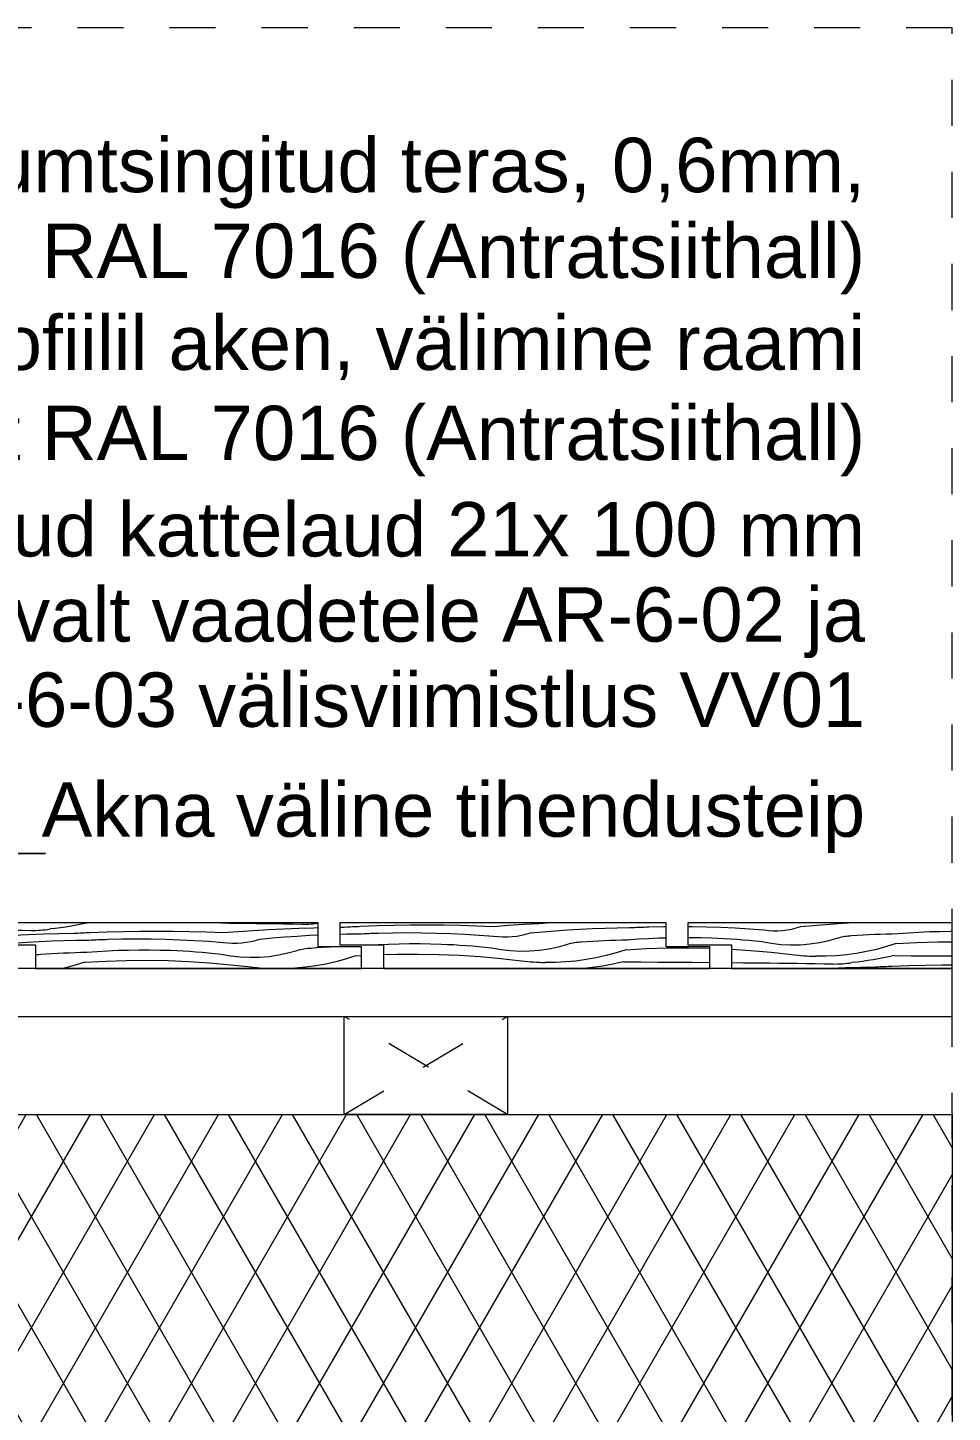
# Model space of a CAD drawing. Header units: millimetres. Extents: x 1959 to 4564, y -1095 to 178.
# Drawn here: x 4139 to 4564, y -458 to 178 of the extents above; entities that cross this region are included whole.
import ezdxf

# ---------------------------------------------------------------- set-up
doc = ezdxf.new("R2010")
doc.units = ezdxf.units.MM
doc.header["$MEASUREMENT"] = 0
doc.linetypes.add('Dashed', pattern=[42.333333333324, 21.166666666662, -21.166666666662])
for name, color, linetype, lineweight in [('0_Pen_No__1', 7, 'Continuous', 13), ('2D Drafting - General_Pen_No__1', 7, 'Continuous', 13), ('2D Drafting - General_Pen_No__141', 7, 'Continuous', 20), ('Annotation - Label_Pen_No__2', 8, 'Continuous', 15), ('Structural - Bearing_Pen_No__1', 7, 'Continuous', 13)]:
    doc.layers.add(name, color=color, linetype=linetype, lineweight=lineweight)
doc.layers.add('2D Drafting - General_Pen_No__161', color=7, linetype='Continuous', lineweight=13, true_color=0x6a6a6a)
doc.styles.add('GENERATED_STYLE_1', font='')
doc.styles.get('GENERATED_STYLE_1').set_extended_font_data('Arial')
doc.dimstyles.new('GENERATED_STYLE__4', dxfattribs={"dimtxt": 0.18, "dimasz": 7.6, "dimexe": 0.18, "dimexo": 0.0625, "dimgap": 0, "dimtad": 0, "dimtih": 1, "dimtoh": 1, "dimdec": 4, "dimzin": 0, "dimdsep": 46, "dimcen": 0.09, "dimadec": 0, "dimazin": 0, "dimtfac": 1, "dimtdec": 4, "dimtmove": 0, "dimatfit": 3, "dimldrblk": 'ARROWHEAD_14', "dimfxl": 0, "dimtolj": 1, "dimtzin": 0, "dimarcsym": 0})

# ---------------------------------------------------------------- blocks, each defined once
blk = doc.blocks.new('*X12')
at = {"layer": '2D Drafting - General_Pen_No__161', "color": 251, "linetype": 'Continuous', "lineweight": 13, "true_color": 0x6a6a6a}
for p, q in [((4153.705336328786, -235.4513942467256), (4151.270400094615, -235.7569026051909)), ((4156.134960955265, -235.1061783780725), (4153.705336328786, -235.4513942467256)), ((4158.558626491208, -234.7213469975385), (4156.134960955265, -235.1061783780725)), ((4160.97568704184, -234.2970026607674), (4158.558626491208, -234.7213469975385)), ((4163.385498472576, -233.8332584534085), (4160.97568704184, -234.2970026607674)), ((4165.78741858069, -233.3302379609801), (4163.385498472576, -233.8332584534085)), ((4166.173241050914, -233.2428394690074), (4165.78741858069, -233.3302379609801)), ((4227.524086354522, -233.2428394690074), (4231.131395279785, -233.2752311748847)), ((4231.131395279785, -233.2752311748847), (4235.310141295992, -233.3168549080142)), ((4235.310141295992, -233.3168549080142), (4239.488814976309, -233.3651982275826)), ((4239.488814976309, -233.3651982275826), (4243.667405515387, -233.4202610085824)), ((4243.667405515387, -233.4202610085824), (4247.845902108092, -233.4820431086303)), ((4247.845902108092, -233.4820431086303), (4252.024293949529, -233.5505443679682)), ((4252.024293949529, -233.5505443679682), (4256.202570235079, -233.6257646094634)), ((4256.202570235079, -233.6257646094634), (4260.38072016042, -233.7077036386089)), ((4260.38072016042, -233.7077036386089), (4264.558732921558, -233.7963612435246)), ((4263.213574736884, -235.6462701114355), (4270.192088478528, -235.4145539661702)), ((4264.558732921558, -233.7963612435246), (4265.634748696046, -233.8074462935282)), ((4265.634748696046, -233.8074462935282), (4266.710728713801, -233.7933102871174)), ((4266.710728713801, -233.7933102871174), (4267.786081892103, -233.7539609898166)), ((4267.786081892103, -233.7539609898166), (4268.860217492587, -233.6894200179096)), ((4268.860217492587, -233.6894200179096), (4269.932545445756, -233.599722826565)), ((4269.932545445756, -233.599722826565), (4271.002476675132, -233.4849186903593)), ((4270.192088478528, -235.4145539661702), (4272.123579065576, -235.3663369874726)), ((4271.002476675132, -233.4849186903593), (4272.06942342086, -233.3450706762077)), ((4272.06942342086, -233.3450706762077), (4272.123579065576, -233.3366769706425)), ((4122.123579214588, -236.3192070145051), (4123.54112532577, -236.340166460976)), ((4122.123579214588, -239.3044710599875), (4124.958676554259, -239.1401556002654)), ((4123.54112532577, -236.340166460976), (4127.719517167207, -236.4086677203139)), ((4124.958676554259, -239.1401556002654), (4131.932428593575, -238.7935594253966)), ((4127.719517167207, -236.4086677203139), (4131.897793452758, -236.4838879618091)), ((4131.897793452758, -236.4838879618091), (4136.0759433781, -236.5658269909546)), ((4131.932428593575, -238.7935594253966), (4138.908797954563, -238.5043934637812)), ((4136.0759433781, -236.5658269909546), (4140.253956139236, -236.6544845958703)), ((4138.160181022369, -242.1024528876978), (4143.866120892277, -241.7635091085168)), ((4138.908797954563, -238.5043934637812), (4145.887311696206, -238.2726773185159)), ((4140.253956139236, -236.6544845958703), (4141.329971913725, -236.6655696458739)), ((4141.329971913725, -236.6655696458739), (4142.405951931479, -236.6514336394631)), ((4142.405951931479, -236.6514336394631), (4143.481305109782, -236.6120843421623)), ((4143.481305109782, -236.6120843421623), (4144.555440710266, -236.5475433702553)), ((4143.866120892277, -241.7635091085168), (4149.575674515565, -241.4921604264937)), ((4144.555440710266, -236.5475433702553), (4145.627768663435, -236.4578461789107)), ((4145.627768663435, -236.4578461789107), (4146.69769989281, -236.343042042705)), ((4145.887311696206, -238.2726773185159), (4152.867496732118, -238.0984266980681)), ((4146.69769989281, -236.343042042705), (4147.764646638539, -236.2031940285534)), ((4147.764646638539, -236.2031940285534), (4148.828022780273, -236.0383789610632)), ((4151.270400094615, -235.7569026051909), (4148.830801151117, -236.022622037015)), ((4149.575674515565, -241.4921604264937), (4155.288041158857, -241.2884448967833)), ((4152.867496732118, -238.0984266980681), (4159.848879862608, -237.9816534152106)), ((4155.288041158857, -241.2884448967833), (4161.002419694263, -241.1523910893639)), ((4159.851658233451, -237.9658964911624), (4160.786169659388, -237.9180165669912)), ((4160.786169659388, -237.9180165669912), (4161.720742354245, -237.8713478368626)), ((4161.002419694263, -241.1523910893639), (4166.718008711742, -241.0840180850311)), ((4161.720742354245, -237.8713478368626), (4162.655374748228, -237.8258903791657)), ((4162.655374748228, -237.8258903791657), (4163.590065271446, -237.7816442702548)), ((4163.590065271446, -237.7816442702548), (4164.524812353903, -237.7386095844498)), ((4164.524812353903, -237.7386095844498), (4165.459614425515, -237.6967863940358)), ((4165.459614425515, -237.6967863940358), (4166.3944699161, -237.6561747692627)), ((4166.3944699161, -237.6561747692627), (4167.329377255391, -237.6167747783474)), ((4166.718008711743, -241.0840180850311), (4167.827384905589, -241.03441163168)), ((4167.329377255391, -237.6167747783474), (4174.955778245625, -237.3406901676217)), ((4167.827384905589, -241.03441163168), (4168.936871701992, -240.9873437202099)), ((4168.936871701992, -240.9873437202099), (4170.046463292117, -240.9428145970496)), ((4170.046463292117, -240.9428145970496), (4171.156153866576, -240.9008244953364)), ((4171.156153866576, -240.9008244953364), (4172.265937615464, -240.8613736349138)), ((4172.265937615464, -240.8613736349138), (4173.37580872839, -240.8244622223312)), ((4173.37580872839, -240.8244622223312), (4174.485761394502, -240.7900904508423)), ((4174.485761394502, -240.7900904508423), (4175.595789802524, -240.758258500404)), ((4174.955778245625, -237.3406901676217), (4182.584671332095, -237.1452290427436)), ((4175.598568173366, -240.7425015763558), (4182.206387364253, -240.6055972129521)), ((4182.206387364253, -240.6055972129521), (4188.815458178966, -240.5586906006675)), ((4182.584671332095, -237.1452290427436), (4190.215204217006, -237.0304132405754)), ((4188.815458178966, -240.5586906006675), (4195.424554915141, -240.6017904386892)), ((4190.215204217006, -237.0304132405754), (4197.846524419363, -236.9962555883061)), ((4195.424554915141, -240.6017904386892), (4202.03245186561, -240.7348887338252)), ((4197.846524419363, -236.9962555883061), (4205.477779370217, -237.0427599020193)), ((4202.03245186561, -240.7348887338252), (4208.637923545708, -240.9579608019858)), ((4205.477779370217, -237.0427599020193), (4213.108116507904, -237.1699209862658)), ((4208.637923545708, -240.9579608019858), (4215.239744920558, -241.2709652727625)), ((4213.108116507904, -237.1699209862658), (4220.736683373301, -237.3777246346451)), ((4215.239744920558, -241.2709652727625), (4221.836691632263, -241.6738440970994)), ((4220.736683373301, -237.3777246346451), (4228.36262770506, -237.6661476313901)), ((4221.836691632263, -241.6738440970994), (4228.427540226964, -242.1665225580598)), ((4228.36262770506, -237.6661476313901), (4235.325692067821, -237.1474173601202)), ((4235.325692067821, -237.1474173601202), (4242.292791382522, -236.6860351396446)), ((4239.11829691843, -242.1339261883413), (4241.23116391436, -241.7635629678061)), ((4241.23116391436, -241.7635629678061), (4243.319585553234, -241.2737967828751)), ((4242.292791382522, -236.6860351396446), (4249.263453336581, -236.2820322479197)), ((4243.319585553234, -241.2737967828751), (4245.376819773623, -240.6662087480336)), ((4245.376819773623, -240.6662087480336), (4251.067119612259, -240.1248027720388)), ((4249.263453336581, -236.2820322479197), (4256.237205375896, -235.935436073051)), ((4251.067119612259, -240.1248027720388), (4256.763431914735, -239.6508208766968)), ((4256.237205375896, -235.935436073051), (4263.213574736884, -235.6462701114355)), ((4256.763431914735, -239.6508208766968), (4262.464957804691, -239.2443295353521)), ((4262.464957804691, -239.2443295353521), (4268.170897674599, -238.9053857561711)), ((4268.170897674599, -238.9053857561711), (4272.123579065576, -238.7175330873523)), ((4124.034621079323, -243.2424563597872), (4126.762342829938, -242.9829261243845)), ((4126.762342829938, -242.9829261243845), (4132.458655132413, -242.5089442290425)), ((4132.458655132413, -242.5089442290425), (4138.160181022369, -242.1024528876978)), ((4142.1235793636, -247.8292631286367), (4142.865430804079, -247.7435231097216)), ((4142.865430804079, -247.7435231097216), (4143.652686509845, -247.6804402969523)), ((4143.652686509845, -247.6804402969523), (4144.441671277491, -247.6450280963624)), ((4144.441671277491, -247.6450280963624), (4147.099210018111, -247.4599346579724)), ((4147.099210018111, -247.4599346579724), (4149.757991460941, -247.2936428118017)), ((4149.757991460941, -247.2936428118017), (4152.417882589882, -247.1461608772601)), ((4152.417882589882, -247.1461608772601), (4155.078750333321, -247.0174962327168)), ((4155.078750333321, -247.0174962327168), (4157.740461570788, -246.9076553151314)), ((4157.740461570788, -246.9076553151314), (4160.402883139612, -246.8166436197318)), ((4160.402883139612, -246.8166436197318), (4163.065881841582, -246.7444656997394)), ((4163.065881841582, -246.7444656997394), (4165.72932444962, -246.6911251661419)), ((4165.72932444962, -246.6911251661419), (4170.545393321738, -246.3290943607668)), ((4170.545393321738, -246.3290943607668), (4175.366360020333, -246.0394984767332)), ((4175.366360020333, -246.0394984767332), (4180.191135167282, -245.8224029530786)), ((4180.191135167282, -245.8224029530786), (4185.01862852388, -245.6778568461704)), ((4185.01862852388, -245.6778568461704), (4189.847749237193, -245.6058928186212)), ((4189.847749237193, -245.6058928186212), (4194.677406086561, -245.6065271319075)), ((4194.677406086561, -245.6065271319075), (4199.506507730177, -245.6797596426957)), ((4199.506507730177, -245.6797596426957), (4204.33396295169, -245.8255738028735)), ((4204.336741322531, -245.8098168788253), (4207.23599044062, -245.932319568706)), ((4207.23599044062, -245.932319568706), (4210.134014885345, -246.0810027067608)), ((4210.134014885345, -246.0810027067608), (4213.030578250026, -246.2558541641456)), ((4213.030578250026, -246.2558541641456), (4215.925444247173, -246.4568596773325)), ((4215.925444247173, -246.4568596773325), (4218.818376727754, -246.6840028492735)), ((4218.818376727754, -246.6840028492735), (4221.70913970047, -246.9372651507379)), ((4221.70913970047, -246.9372651507379), (4224.597497350995, -247.2166259218244)), ((4224.597497350995, -247.2166259218244), (4227.483214061218, -247.522062373646)), ((4227.483214061218, -247.522062373646), (4231.847707648078, -248.3146145309157)), ((4228.427540226964, -242.1665225580598), (4230.559515051651, -242.4032908087264)), ((4230.559515051651, -242.4032908087264), (4232.701495853647, -242.5185908585905)), ((4232.701495853647, -242.5185908585905), (4234.846567666224, -242.5120504839572)), ((4234.846567666224, -242.5120504839572), (4236.987805543933, -242.3836907991488)), ((4236.987805543933, -242.3836907991488), (4239.11829691843, -242.1339261883413)), ((4249.54174471549, -248.616141515015), (4253.930708309598, -247.9727584554569)), ((4253.930708309598, -247.9727584554569), (4258.268578188135, -247.0454892881625)), ((4258.268578188135, -247.0454892881625), (4262.537012123415, -245.8382548735232)), ((4262.537012123415, -245.8382548735232), (4263.293678500957, -245.6119652789241)), ((4263.293678500957, -245.6119652789241), (4264.05782115297, -245.4123732076825)), ((4264.05782115297, -245.4123732076825), (4264.828498421451, -245.2397246184171)), ((4264.828498421451, -245.2397246184171), (4265.604760595746, -245.094232267117)), ((4265.604760595746, -245.094232267117), (4266.385651082885, -244.9760754449609)), ((4266.385651082885, -244.9760754449609), (4267.1702075864, -244.8853997573759)), ((4267.1702075864, -244.8853997573759), (4267.957463292167, -244.8223169446066)), ((4267.957463292167, -244.8223169446066), (4268.746448059813, -244.7869047440167)), ((4268.746448059813, -244.7869047440167), (4271.403986800433, -244.6018113056267)), ((4271.403986800433, -244.6018113056267), (4274.062768243261, -244.435519459456)), ((4274.062768243261, -244.435519459456), (4276.722659372203, -244.2880375249144)), ((4276.722659372203, -244.2880375249144), (4277.657378124633, -244.2428397670304)), ((4155.91165029172, -253.9466764629376), (4154.609369807002, -254.2428385749367)), ((4160.447764652458, -252.7014856256791), (4155.91165029172, -253.9466764629376)), ((4164.92429615495, -251.2566674979887), (4160.447764652458, -252.7014856256791)), ((4164.92429615495, -251.2566674979888), (4174.47431117942, -250.7469046039529)), ((4174.47431117942, -250.7469046039529), (4184.033689743253, -250.4624285081402)), ((4184.033689743253, -250.4624285081402), (4193.597118024857, -250.4033973437607)), ((4193.597118024857, -250.4033973437607), (4203.159279951504, -250.5698439247756)), ((4203.159279951504, -250.5698439247756), (4212.714860154401, -250.9616757276563)), ((4212.714860154401, -250.9616757276563), (4222.258546923374, -251.578674942816)), ((4222.258546923374, -251.578674942816), (4231.785035159509, -252.4204985956849)), ((4231.785035159509, -252.4204985956849), (4241.289029324134, -253.4866787373626)), ((4231.847707648078, -248.3146145309157), (4236.25448317089, -248.8218350778988)), ((4236.25448317089, -248.8218350778988), (4240.684907041679, -249.0415792857259)), ((4240.684907041679, -249.0415792857259), (4245.120245677913, -248.9729179890682)), ((4241.289029324134, -253.4866787373626), (4242.653881145671, -253.647146826242)), ((4242.653881145671, -253.647146826242), (4244.020694958872, -253.7899421424876)), ((4244.020694958872, -253.7899421424876), (4245.389241937682, -253.9150407799256)), ((4245.120245677913, -248.9729179890682), (4249.54174471549, -248.616141515015)), ((4245.389241937682, -253.9150407799256), (4246.759292965886, -254.0224217950832)), ((4246.759292965886, -254.0224217950832), (4248.130618675468, -254.1120672106955)), ((4248.130618675468, -254.1120672106955), (4249.502989485009, -254.1839620187145)), ((4249.502989485009, -254.1839620187145), (4250.876175638125, -254.2380941828227)), ((4261.655475531512, -254.0301640140162), (4256.9566315472, -254.2485648519056)), ((4266.340040913248, -253.6039235899293), (4261.655475531512, -254.0301640140162)), ((4271.001139047037, -252.9706796384428), (4266.340040913248, -253.6039235899293)), ((4275.629627317859, -252.1316742500457), (4271.001139047037, -252.9706796384428)), ((4280.216427074041, -251.0885531105919), (4275.629627317859, -252.1316742500457)), ((4284.75254143478, -249.8433622733334), (4280.216427074041, -251.0885531105919)), ((4289.229072937271, -248.398544145643), (4284.75254143478, -249.8433622733334)), ((4288.248568513702, -253.9592610570869), (4286.996709631847, -254.2428385749367)), ((4288.248568513703, -253.959261057087), (4292.123579214586, -253.9844407428252)), ((4289.229072937271, -248.3985441456431), (4292.123579214586, -248.2440405251829))]:
    blk.add_line(p, q, dxfattribs=at)
blk = doc.blocks.new('*X13')
at = {"layer": '2D Drafting - General_Pen_No__161', "color": 251, "linetype": 'Continuous', "lineweight": 13, "true_color": 0x6a6a6a}
for p, q in [((4282.1235792137, -235.1574859139719), (4284.153656644929, -235.1235300628649)), ((4284.156435015772, -235.1077731388167), (4285.090946441709, -235.0598932146455)), ((4285.090946441709, -235.0598932146455), (4286.025519136566, -235.0132244845169)), ((4286.025519136566, -235.0132244845169), (4286.96015153055, -234.96776702682)), ((4286.96015153055, -234.96776702682), (4287.894842053768, -234.9235209179091)), ((4287.894842053768, -234.9235209179091), (4288.829589136225, -234.8804862321041)), ((4288.829589136225, -234.8804862321041), (4289.764391207836, -234.8386630416901)), ((4289.764391207836, -234.8386630416901), (4290.699246698422, -234.798051416917)), ((4290.699246698422, -234.798051416917), (4291.634154037713, -234.7586514260017)), ((4291.634154037713, -234.7586514260017), (4299.260555027948, -234.482566815276)), ((4299.260555027948, -234.482566815276), (4306.889448114418, -234.2871056903979)), ((4306.889448114418, -234.2871056903979), (4314.519980999327, -234.1722898882297)), ((4314.519980999327, -234.1722898882297), (4322.151301201686, -234.1381322359604)), ((4322.151301201686, -234.1381322359604), (4329.782556152539, -234.1846365496736)), ((4329.782556152539, -234.1846365496736), (4337.412893290226, -234.3117976339201)), ((4337.412893290226, -234.3117976339201), (4345.041460155624, -234.5196012822994)), ((4345.041460155624, -234.5196012822994), (4352.667404487383, -234.8080242790444)), ((4352.667404487383, -234.8080242790444), (4359.630468850144, -234.2892940077745)), ((4359.630468850144, -234.2892940077745), (4366.597568164844, -233.8279117872989)), ((4366.597568164844, -233.8279117872989), (4373.568230118904, -233.423908895574)), ((4373.568230118904, -233.423908895574), (4377.21147079591, -233.2428394690074)), ((4403.8975947235, -235.572198192092), (4409.611973258907, -235.4361443846725)), ((4409.611973258907, -235.4361443846725), (4415.327562276386, -235.3677713803397)), ((4415.327562276386, -235.3677713803397), (4416.436938470231, -235.3181649269886)), ((4416.436938470231, -235.3181649269886), (4417.546425266635, -235.2710970155184)), ((4417.546425266635, -235.2710970155184), (4418.65601685676, -235.2265678923582)), ((4418.65601685676, -235.2265678923582), (4419.765707431218, -235.184577790645)), ((4419.765707431218, -235.184577790645), (4420.875491180107, -235.1451269302224)), ((4420.875491180107, -235.1451269302224), (4421.985362293032, -235.1082155176398)), ((4421.985362293032, -235.1082155176398), (4423.095314959145, -235.0738437461509)), ((4423.095314959145, -235.0738437461509), (4424.205343367166, -235.0420117957126)), ((4424.208121738009, -235.0262548716645), (4430.815940928896, -234.8893505082609)), ((4430.815940928896, -234.8893505082609), (4432.123579064688, -234.8800697974372)), ((4282.1235792137, -238.3700665745117), (4285.307196476585, -238.2942677370182)), ((4285.307196476585, -238.2942677370182), (4291.022785494063, -238.2258947326854)), ((4291.022785494064, -238.2258947326854), (4292.13216168791, -238.1762882793343)), ((4292.13216168791, -238.1762882793343), (4293.241648484313, -238.1292203678641)), ((4293.241648484313, -238.1292203678641), (4294.351240074438, -238.0846912447039)), ((4294.351240074438, -238.0846912447039), (4295.460930648896, -238.0427011429907)), ((4295.460930648896, -238.0427011429907), (4296.570714397785, -238.0032502825681)), ((4296.570714397785, -238.0032502825681), (4297.68058551071, -237.9663388699855)), ((4297.68058551071, -237.9663388699855), (4298.790538176823, -237.9319670984966)), ((4298.790538176823, -237.9319670984966), (4299.900566584844, -237.9001351480583)), ((4299.903344955688, -237.8843782240101), (4306.511164146575, -237.7474738606065)), ((4306.511164146575, -237.7474738606065), (4313.120234961289, -237.7005672483218)), ((4313.120234961289, -237.7005672483218), (4319.729331697464, -237.7436670863435)), ((4319.729331697464, -237.7436670863435), (4326.337228647933, -237.8767653814795)), ((4326.337228647933, -237.8767653814795), (4332.942700328031, -238.0998374496401)), ((4332.942700328031, -238.0998374496401), (4339.544521702881, -238.4128419204168)), ((4339.544521702881, -238.4128419204168), (4346.141468414586, -238.8157207447537)), ((4346.141468414586, -238.8157207447537), (4352.732317009287, -239.3083992057141)), ((4352.732317009287, -239.3083992057141), (4354.864291833973, -239.5451674563807)), ((4354.864291833973, -239.5451674563807), (4357.006272635969, -239.6604675062448)), ((4357.006272635969, -239.6604675062448), (4359.151344448547, -239.6539271316115)), ((4359.151344448547, -239.6539271316115), (4361.292582326256, -239.5255674468031)), ((4361.292582326256, -239.5255674468031), (4363.423073700752, -239.2758028359956)), ((4363.423073700752, -239.2758028359956), (4365.535940696683, -238.9054396154604)), ((4365.535940696683, -238.9054396154604), (4367.624362335557, -238.4156734305294)), ((4367.624362335557, -238.4156734305294), (4369.681596555945, -237.8080853956879)), ((4369.681596555945, -237.8080853956879), (4375.371896394582, -237.2666794196931)), ((4375.371896394582, -237.2666794196931), (4381.068208697057, -236.7926975243511)), ((4381.068208697057, -236.7926975243511), (4386.769734587014, -236.3862061830064)), ((4386.769734587014, -236.3862061830064), (4392.47567445692, -236.0472624038254)), ((4392.47567445692, -236.0472624038254), (4398.185228080209, -235.7759137218023)), ((4393.051224842135, -241.928781391671), (4395.708763582756, -241.743687953281)), ((4395.708763582756, -241.743687953281), (4398.367545025584, -241.5773961071103)), ((4398.185228080209, -235.7759137218023), (4403.8975947235, -235.572198192092)), ((4398.367545025584, -241.5773961071103), (4401.027436154526, -241.4299141725687)), ((4401.027436154526, -241.4299141725687), (4403.688303897965, -241.3012495280255)), ((4403.688303897965, -241.3012495280255), (4406.350015135432, -241.19140861044)), ((4406.350015135432, -241.19140861044), (4409.012436704255, -241.1003969150404)), ((4409.012436704255, -241.1003969150404), (4411.675435406227, -241.028218995048)), ((4411.675435406227, -241.028218995048), (4414.338878014265, -240.9748784614505)), ((4414.338878014264, -240.9748784614505), (4419.15494688638, -240.6128476560755)), ((4419.15494688638, -240.6128476560755), (4423.975913584976, -240.3232517720418)), ((4423.975913584976, -240.3232517720418), (4428.800688731925, -240.1061562483872)), ((4428.800688731925, -240.1061562483872), (4432.123579064688, -240.0066613706517)), ((4298.647936193194, -243.2428388729604), (4299.671136802654, -243.1813751243875)), ((4299.671136802654, -243.1813751243875), (4304.495911949604, -242.9642796007329)), ((4302.123579362711, -247.7892530396137), (4308.338466525574, -247.6043051557945)), ((4304.495911949604, -242.9642796007329), (4309.323405306201, -242.8197334938247)), ((4308.338466525574, -247.6043051557945), (4317.901894807179, -247.545273991415)), ((4309.323405306201, -242.8197334938247), (4314.152526019514, -242.7477694662755)), ((4314.152526019514, -242.7477694662755), (4318.982182868883, -242.7484037795618)), ((4317.901894807179, -247.545273991415), (4327.464056733826, -247.7117205724299)), ((4318.982182868883, -242.7484037795618), (4323.811284512499, -242.82163629035)), ((4323.811284512499, -242.82163629035), (4328.63873973401, -242.9674504505278)), ((4327.464056733826, -247.7117205724299), (4337.019636936722, -248.1035523753106)), ((4328.641518104854, -242.9516935264796), (4331.540767222942, -243.0741962163603)), ((4331.540767222942, -243.0741962163603), (4334.438791667668, -243.2228793544151)), ((4334.438791667668, -243.2228793544151), (4337.335355032349, -243.3977308117999)), ((4337.019636936722, -248.1035523753106), (4346.563323705695, -248.7205515904703)), ((4337.335355032349, -243.3977308117999), (4340.230221029496, -243.5987363249868)), ((4340.230221029496, -243.5987363249868), (4343.123153510077, -243.8258794969278)), ((4343.123153510077, -243.8258794969278), (4346.013916482792, -244.0791417983922)), ((4346.013916482792, -244.0791417983922), (4348.902274133316, -244.3585025694787)), ((4348.902274133316, -244.3585025694787), (4351.787990843541, -244.6639390213003)), ((4351.787990843541, -244.6639390213003), (4356.1524844304, -245.45649117857)), ((4356.1524844304, -245.45649117857), (4360.559259953212, -245.9637117255531)), ((4360.559259953212, -245.9637117255531), (4364.989683824001, -246.1834559333802)), ((4364.989683824001, -246.1834559333802), (4369.425022460235, -246.1147946367225)), ((4369.425022460235, -246.1147946367225), (4373.846521497812, -245.7580181626693)), ((4373.846521497812, -245.7580181626693), (4378.23548509192, -245.1146351031112)), ((4378.23548509192, -245.1146351031112), (4382.573354970457, -244.1873659358168)), ((4382.573354970457, -244.1873659358168), (4386.841788905736, -242.9801315211775)), ((4386.841788905736, -242.9801315211775), (4387.598455283279, -242.7538419265784)), ((4387.598455283279, -242.7538419265784), (4388.362597935292, -242.5542498553368)), ((4388.362597935292, -242.5542498553368), (4389.133275203772, -242.3816012660714)), ((4389.133275203772, -242.3816012660714), (4389.909537378067, -242.2361089147713)), ((4389.909537378067, -242.2361089147713), (4390.690427865207, -242.1179520926152)), ((4390.690427865207, -242.1179520926152), (4391.474984368723, -242.0272764050302)), ((4391.474984368723, -242.0272764050302), (4392.262240074489, -241.9641935922609)), ((4392.262240074489, -241.9641935922609), (4393.051224842135, -241.928781391671)), ((4409.057318217102, -246.9852389209877), (4404.521203856364, -248.2304297582462)), ((4413.533849719593, -245.5404207932973), (4409.057318217102, -246.9852389209877)), ((4413.533849719593, -245.5404207932974), (4423.083864744063, -245.0306578992615)), ((4423.083864744063, -245.0306578992615), (4432.643243307896, -244.7461818034488)), ((4432.643243307896, -244.7461818034488), (4442.2066715895, -244.6871506390693)), ((4442.2066715895, -244.6871506390693), (4451.768833516147, -244.8535972200842)), ((4451.768833516147, -244.8535972200842), (4452.1235792137, -244.8681437618206)), ((4302.123579362711, -254.0515495326457), (4303.986341076785, -254.0643140325155)), ((4303.986341076785, -254.0643140325155), (4311.855198440288, -254.1210245410321)), ((4311.855198440288, -254.1210245410321), (4319.724035206746, -254.18052438736)), ((4319.724035206746, -254.18052438736), (4327.592850387402, -254.2428135640284)), ((4346.563323705695, -248.7205515904703), (4356.08981194183, -249.5623752433391)), ((4356.08981194183, -249.5623752433391), (4365.593806106456, -250.6285553850169)), ((4365.593806106456, -250.6285553850169), (4366.958657927992, -250.7890234738963)), ((4366.958657927992, -250.7890234738963), (4368.325471741193, -250.9318187901419)), ((4368.325471741193, -250.9318187901419), (4369.694018720003, -251.0569174275799)), ((4369.694018720003, -251.0569174275799), (4371.064069748208, -251.1642984427375)), ((4371.064069748208, -251.1642984427375), (4372.435395457789, -251.2539438583498)), ((4372.435395457789, -251.2539438583498), (4373.80776626733, -251.3258386663688)), ((4373.80776626733, -251.3258386663688), (4375.180952420445, -251.379970830477)), ((4375.180952420445, -251.379970830477), (4376.55472402425, -251.4163312881)), ((4381.261408329522, -251.3904414995599), (4376.557502395094, -251.4005743640518)), ((4385.960252313835, -251.1720406616705), (4381.261408329522, -251.3904414995599)), ((4390.644817695571, -250.7458002375836), (4385.960252313835, -251.1720406616705)), ((4395.305915829359, -250.1125562860971), (4390.644817695571, -250.7458002375836)), ((4395.642938124186, -254.0699650739974), (4394.055767749195, -254.2428385749367)), ((4399.93440410018, -249.2735508977), (4395.305915829359, -250.1125562860971)), ((4398.077874358356, -253.7644567155322), (4395.642938124186, -254.0699650739974)), ((4400.507498984836, -253.4192408468789), (4398.077874358356, -253.7644567155322)), ((4404.521203856364, -248.2304297582462), (4399.93440410018, -249.2735508977)), ((4402.931164520779, -253.034409466345), (4400.507498984836, -253.4192408468789)), ((4405.348225071411, -252.6100651295739), (4402.931164520779, -253.034409466345)), ((4407.758036502147, -252.146320922215), (4405.348225071411, -252.6100651295739)), ((4410.15995661026, -251.6433004297866), (4407.758036502147, -252.146320922215)), ((4412.553345296024, -251.1011377047412), (4410.15995661026, -251.6433004297866)), ((4412.553345296024, -251.1011377047413), (4420.422240887322, -251.1522695165967)), ((4420.422240887322, -251.1522695165967), (4428.291117859107, -251.2061906801698)), ((4428.291117859107, -251.2061906801698), (4436.15997522261, -251.2629011886864)), ((4436.15997522261, -251.2629011886864), (4444.028811989067, -251.3224010350143)), ((4444.028811989067, -251.3224010350143), (4451.897627169724, -251.3846902116827)), ((4451.897627169724, -251.3846902116827), (4452.1235792137, -251.3865589380101))]:
    blk.add_line(p, q, dxfattribs=at)
blk = doc.blocks.new('*X14')
at = {"layer": '2D Drafting - General_Pen_No__161', "color": 251, "linetype": 'Continuous', "lineweight": 13, "true_color": 0x6a6a6a}
for p, q in [((4442.123579212813, -234.8730846181415), (4444.034108479785, -234.885543733998)), ((4444.034108479785, -234.885543733998), (4450.642005430253, -235.0186420291339)), ((4450.642005430253, -235.0186420291339), (4457.247477110351, -235.2417140972945)), ((4457.247477110351, -235.2417140972945), (4463.849298485202, -235.5547185680713)), ((4491.929139117877, -235.5575500781838), (4493.986373338265, -234.9499620433423)), ((4493.986373338265, -234.9499620433423), (4499.676673176903, -234.4085560673475)), ((4499.676673176903, -234.4085560673475), (4505.372985479377, -233.9345741720055)), ((4505.372985479377, -233.9345741720055), (4511.074511369335, -233.5280828306608)), ((4511.074511369335, -233.5280828306608), (4515.863554199613, -233.2436044953537)), ((4442.123579212813, -239.8901276321642), (4443.286959651205, -239.8902804272161)), ((4443.286959651205, -239.8902804272161), (4448.116061294821, -239.9635129380043)), ((4448.116061294821, -239.9635129380043), (4452.943516516332, -240.1093270981821)), ((4452.946294887175, -240.093570174134), (4455.845544005263, -240.2160728640147)), ((4455.845544005263, -240.2160728640147), (4458.743568449989, -240.3647560020696)), ((4458.743568449989, -240.3647560020696), (4461.640131814669, -240.5396074594543)), ((4461.640131814669, -240.5396074594543), (4464.534997811816, -240.7406129726413)), ((4463.849298485202, -235.5547185680713), (4470.446245196907, -235.9575973924082)), ((4464.534997811816, -240.7406129726413), (4467.427930292398, -240.9677561445822)), ((4467.427930292398, -240.9677561445822), (4470.318693265112, -241.2210184460466)), ((4470.318693265112, -241.2210184460466), (4473.207050915637, -241.5003792171331)), ((4470.446245196907, -235.9575973924082), (4477.037093791608, -236.4502758533685)), ((4473.207050915637, -241.5003792171331), (4476.092767625861, -241.8058156689547)), ((4476.092767625861, -241.8058156689547), (4480.457261212721, -242.5983678262244)), ((4477.037093791608, -236.4502758533685), (4479.169068616294, -236.6870441040351)), ((4479.169068616294, -236.6870441040351), (4481.31104941829, -236.8023441538992)), ((4481.31104941829, -236.8023441538992), (4483.456121230867, -236.7958037792659)), ((4483.456121230867, -236.7958037792659), (4485.597359108576, -236.6674440944576)), ((4485.597359108576, -236.6674440944576), (4487.727850483073, -236.4176794836501)), ((4487.727850483073, -236.4176794836501), (4489.840717479004, -236.0473162631148)), ((4489.840717479004, -236.0473162631148), (4491.929139117877, -235.5575500781838)), ((4502.540261874241, -242.2565117507656), (4506.878131752778, -241.3292425834712)), ((4506.878131752778, -241.3292425834712), (4511.146565688057, -240.1220081688319)), ((4511.146565688057, -240.1220081688319), (4511.9032320656, -239.8957185742328)), ((4511.9032320656, -239.8957185742328), (4512.667374717613, -239.6961265029912)), ((4512.667374717613, -239.6961265029912), (4513.438051986093, -239.5234779137259)), ((4513.438051986093, -239.5234779137259), (4514.214314160388, -239.3779855624257)), ((4514.214314160388, -239.3779855624257), (4514.995204647528, -239.2598287402696)), ((4514.995204647528, -239.2598287402696), (4515.779761151044, -239.1691530526846)), ((4515.779761151044, -239.1691530526846), (4516.567016856809, -239.1060702399153)), ((4516.567016856809, -239.1060702399153), (4517.356001624456, -239.0706580393254)), ((4517.356001624456, -239.0706580393254), (4520.013540365076, -238.8855646009354)), ((4520.013540365076, -238.8855646009354), (4522.672321807905, -238.7192727547647)), ((4522.672321807905, -238.7192727547647), (4525.332212936846, -238.5717908202232)), ((4525.332212936846, -238.5717908202232), (4527.993080680286, -238.4431261756799)), ((4527.993080680286, -238.4431261756799), (4530.654791917753, -238.3332852580944)), ((4530.654791917753, -238.3332852580944), (4533.317213486576, -238.2422735626948)), ((4533.317213486576, -238.2422735626948), (4535.980212188547, -238.1700956427024)), ((4535.980212188547, -238.1700956427024), (4538.643654796585, -238.1167551091049)), ((4538.643654796585, -238.1167551091049), (4543.459723668702, -237.7547243037299)), ((4543.459723668702, -237.7547243037299), (4548.280690367297, -237.4651284196962)), ((4548.280690367297, -237.4651284196962), (4553.105465514247, -237.2480328960416)), ((4553.105465514247, -237.2480328960416), (4557.932958870844, -237.1034867891334)), ((4557.932958870844, -237.1034867891334), (4562.762079584158, -237.0315227615842)), ((4562.762079584158, -237.0315227615842), (4563.651900856974, -237.0316396281595)), ((4462.123579361823, -245.2970950705117), (4470.868100488016, -245.8624282381246)), ((4470.868100488016, -245.8624282381246), (4480.394588724152, -246.7042518909934)), ((4480.394588724152, -246.7042518909934), (4489.898582888777, -247.7704320326713)), ((4480.457261212721, -242.5983678262244), (4484.864036735533, -243.1055883732075)), ((4484.864036735533, -243.1055883732075), (4489.294460606322, -243.3253325810346)), ((4489.294460606322, -243.3253325810346), (4493.729799242556, -243.2566712843769)), ((4489.898582888777, -247.7704320326713), (4491.263434710314, -247.9309001215506)), ((4491.263434710314, -247.9309001215506), (4492.630248523515, -248.0736954377962)), ((4492.630248523515, -248.0736954377962), (4493.998795502325, -248.1987940752342)), ((4493.729799242556, -243.2566712843769), (4498.151298280133, -242.8998948103238)), ((4498.151298280133, -242.8998948103238), (4502.540261874241, -242.2565117507656)), ((4514.949594477892, -247.887676885238), (4510.265029096156, -248.3139173093249)), ((4519.61069261168, -247.2544329337515), (4514.949594477892, -247.887676885238)), ((4524.239180882501, -246.4154275453544), (4519.61069261168, -247.2544329337515)), ((4528.825980638684, -245.3723064059006), (4524.239180882501, -246.4154275453544)), ((4533.362094999423, -244.1271155686421), (4528.825980638684, -245.3723064059006)), ((4537.838626501914, -242.6822974409517), (4533.362094999423, -244.1271155686421)), ((4537.838626501914, -242.6822974409518), (4547.388641526385, -242.1725345469159)), ((4547.388641526385, -242.1725345469159), (4556.948020090218, -241.8880584511032)), ((4556.948020090218, -241.8880584511032), (4563.651945184728, -241.8466778402397)), ((4462.123579361823, -251.4700991165835), (4467.635188818624, -251.5176365243681)), ((4467.635188818624, -251.5176365243681), (4475.503933309355, -251.5882936436911)), ((4475.503933309355, -251.5882936436911), (4479.682679325562, -251.6299173768207)), ((4479.682679325562, -251.6299173768207), (4483.86135300588, -251.6782606963891)), ((4483.86135300588, -251.6782606963891), (4488.039943544957, -251.7333234773889)), ((4488.039943544957, -251.7333234773889), (4492.218440137662, -251.7951055774367)), ((4492.218440137662, -251.7951055774367), (4496.396831979099, -251.8636068367747)), ((4493.998795502325, -248.1987940752342), (4495.368846530529, -248.3061750903918)), ((4495.368846530529, -248.3061750903918), (4496.740172240111, -248.395820506004)), ((4496.396831979099, -251.8636068367747), (4500.57510826465, -251.9388270782699)), ((4496.740172240111, -248.395820506004), (4498.112543049652, -248.4677153140231)), ((4498.112543049652, -248.4677153140231), (4499.485729202767, -248.5218474781313)), ((4499.485729202767, -248.5218474781313), (4500.859500806572, -248.5582079357543)), ((4500.57510826465, -251.9388270782699), (4504.753258189991, -252.0207661074154)), ((4500.609743405467, -254.2484985418574), (4507.586112766455, -253.9593325802419)), ((4505.566185111843, -248.5323181472143), (4500.862279177415, -248.5424510117062)), ((4504.753258189991, -252.0207661074154), (4508.931270951128, -252.1094237123311)), ((4510.265029096156, -248.3139173093249), (4505.566185111843, -248.5323181472143)), ((4507.586112766455, -253.9593325802419), (4514.564626508098, -253.7276164349767)), ((4508.931270951128, -252.1094237123311), (4510.007286725617, -252.1205087623347)), ((4510.007286725617, -252.1205087623347), (4511.083266743371, -252.106372755924)), ((4511.083266743371, -252.106372755924), (4512.158619921674, -252.0670234586231)), ((4512.158619921674, -252.0670234586231), (4513.232755522158, -252.0024824867161)), ((4513.232755522158, -252.0024824867161), (4514.305083475327, -251.9127852953715)), ((4514.305083475327, -251.9127852953715), (4515.375014704702, -251.7979811591657)), ((4514.564626508098, -253.7276164349767), (4521.544811544009, -253.5533658145289)), ((4515.375014704702, -251.7979811591657), (4516.44196145043, -251.6581331450142)), ((4516.44196145043, -251.6581331450142), (4517.505337592165, -251.493318077524)), ((4519.947714906507, -251.2118417216518), (4517.508115963008, -251.4775611534758)), ((4522.382651140677, -250.9063333631866), (4519.947714906507, -251.2118417216518)), ((4521.544811544009, -253.5533658145289), (4528.526194674499, -253.4365925316714)), ((4524.812275767156, -250.5611174945334), (4522.382651140677, -250.9063333631866)), ((4527.2359413031, -250.1762861139994), (4524.812275767156, -250.5611174945334)), ((4529.653001853731, -249.7519417772284), (4527.2359413031, -250.1762861139994)), ((4528.528973045341, -253.4208356076233), (4529.463484471279, -253.3729556834521)), ((4529.463484471279, -253.3729556834521), (4530.398057166136, -253.3262869533235)), ((4532.062813284467, -249.2881975698694), (4529.653001853731, -249.7519417772284)), ((4530.398057166136, -253.3262869533235), (4531.33268956012, -253.2808294956266)), ((4531.33268956012, -253.2808294956266), (4532.267380083337, -253.2365833867156)), ((4534.464733392581, -248.785177077441), (4532.062813284467, -249.2881975698694)), ((4532.267380083337, -253.2365833867156), (4533.202127165794, -253.1935487009106)), ((4533.202127165794, -253.1935487009106), (4534.136929237406, -253.1517255104967)), ((4534.136929237406, -253.1517255104967), (4535.071784727991, -253.1111138857237)), ((4536.858122078344, -248.2430143523957), (4534.464733392581, -248.785177077441)), ((4535.071784727991, -253.1111138857237), (4536.006692067283, -253.0717138948083)), ((4536.006692067283, -253.0717138948083), (4543.633093057517, -252.7956292840826)), ((4536.858122078345, -248.2430143523957), (4544.727017669644, -248.2941461642511)), ((4543.633093057517, -252.7956292840826), (4551.261986143987, -252.6001681592045)), ((4544.727017669644, -248.2941461642511), (4552.595894641428, -248.3480673278242)), ((4551.261986143987, -252.6001681592045), (4558.892519028897, -252.4853523570363)), ((4552.595894641428, -248.3480673278242), (4560.464752004932, -248.4047778363408)), ((4558.892519028897, -252.4853523570363), (4563.652042929375, -252.4640488134752)), ((4560.464752004932, -248.4047778363408), (4563.652005781164, -248.4288781087854))]:
    blk.add_line(p, q, dxfattribs=at)
blk = doc.blocks.new('ARROWHEAD_14')
at = {"color": 0, "linetype": 'Continuous', "lineweight": 0}
blk.add_line((0, 0), (-1, 0), dxfattribs=at)
at = {"color": 0, "linetype": 'Continuous', "lineweight": 0, "flags": 128}
blk.add_lwpolyline([(-0.9093, 0.525), (0, 0), (-0.9093, -0.525)], dxfattribs=at)

msp = doc.modelspace()

# ---------------------------------------------------------------- hatches: boundary and pattern name
at = {"layer": 'Structural - Bearing_Pen_No__1', "linetype": 'Continuous', "lineweight": 13}
h = msp.add_hatch(dxfattribs=at)
h.set_pattern_fill('Batt_Insulation_0001', style=0, pattern_type=2)
h.set_pattern_definition([(60.00010885639066, (4022.502357610658, -521.2414966724772), (-22.08368009483269, 12.74999999995904), []), (120.0001088563113, (4022.502357610658, -521.2414966724772), (22.0836154981737, 12.74999999995919), [])])
h.paths.add_polyline_path([(4563.652059295229, -321.24015298111), (4563.652520335124, -521.2401258296348), (3884.124148600262, -521.241847212476), (3884.123623968619, -321.2418034834412)])

# ---------------------------------------------------------------- linework, layer by layer
at = {"layer": '0_Pen_No__1', "color": 7, "linetype": 'Dashed', "lineweight": 13}
msp.add_lwpolyline([(4563.650952587517, -1094.546075169446), (4563.650952587517, 178.2298867448957), (1959.267397636138, 178.2298867448957), (1959.267397636138, -1094.546075169446)], dxfattribs=at)
at = {"layer": '2D Drafting - General_Pen_No__1', "color": 7, "linetype": 'Dashed', "lineweight": 13}
msp.add_lwpolyline([(4284.123716745493, -321.2445006464559), (4359.123716745492, -276.2422671504025), (4359.123716745492, -321.2445006464559), (4284.123716745493, -276.2422671504025)], dxfattribs=at)
at = {"layer": '2D Drafting - General_Pen_No__141', "color": 7, "linetype": 'Continuous', "lineweight": 20, "flags": 128}
for points in [[(4122.123579214588, -233.2428394690074), (4122.123579214588, -243.2424563597872), (4142.1235793636, -243.2424563597872), (4142.1235793636, -254.2428385749367), (4271.369903988686, -254.2428385749367), (4292.123579214586, -254.2428385749367), (4292.123579214586, -244.2428397670304), (4272.123579065576, -244.2428397670304), (4272.123579065576, -233.2428394690074)], [(4282.1235792137, -233.2428394690074), (4282.1235792137, -243.2428388729604), (4302.123579362711, -243.2428388729604), (4302.123579362711, -254.2428385749367), (4431.369903987797, -254.2428385749367), (4452.1235792137, -254.2428385749367), (4452.1235792137, -244.2432222802036), (4432.123579064688, -244.2432222802036), (4432.123579064688, -233.2428394690074)], [(4442.123579212813, -233.2436044953537), (4442.123579212813, -243.2432213861335), (4462.123579361823, -243.2432213861335), (4462.123579361823, -254.243603601283), (4563.652059312146, -254.243603601283), (4563.651865983919, -233.2436044953537)]]:
    msp.add_lwpolyline(points, close=True, dxfattribs=at)
at = {"layer": '2D Drafting - General_Pen_No__141', "color": 7, "linetype": 'Continuous', "lineweight": 20}
msp.add_lwpolyline([(4284.123716745493, -321.2445006464559), (4284.123716745493, -276.2422671504025), (4359.123716745492, -276.2422671504025), (4359.123716745492, -321.2445006464559)], close=True, dxfattribs=at)
at = {"layer": 'Structural - Bearing_Pen_No__1', "color": 7, "linetype": 'Continuous', "lineweight": 13}
msp.add_lwpolyline([(4563.652059295229, -254.2417660504692), (3684.123716746394, -254.2417660504692), (3684.123716746394, -276.2417660504694), (4563.652059295229, -276.2417660504694)], close=True, dxfattribs=at)
at = {"layer": 'Structural - Bearing_Pen_No__1', "color": 7, "linetype": 'Continuous', "lineweight": 13, "flags": 128}
msp.add_lwpolyline([(4563.652059295229, -321.24015298111), (4563.652520335124, -521.2401258296348), (3884.124148600262, -521.241847212476), (3884.123623968619, -321.2418034834412)], close=True, dxfattribs=at)

# ---------------------------------------------------------------- block references
at = {"layer": '2D Drafting - General_Pen_No__161', "color": 251, "linetype": 'Continuous', "lineweight": 13, "true_color": 0x6a6a6a}
for name in ['*X12', '*X13', '*X14']:
    msp.add_blockref(name, (0, 0), dxfattribs=at)

# ---------------------------------------------------------------- texts
at = {"layer": 'Annotation - Label_Pen_No__2', "color": 8, "linetype": 'Continuous', "lineweight": 15, "attachment_point": 9, "style": 'GENERATED_STYLE_1'}
for s, insert, char_height, width, rotation, line_spacing_factor in [('\\A1;{\\pqr;\\fArial|b0|i0|c0|p34;Aknaplekk 15° kalde all, kuumtsingitud teras, 0,6mm, pinnakate PURAL, toon RAL 7016 (Antratsiithall)}', (4523.584400558164, 55.64500888322332), 25.00000000000001, 859.8445837794646, 359.9999718948046, 0.9463836382739468), ('\\A1;{\\pqr;\\fArial|b0|i0|c0|p34; \\fArial|b0|i0|c0|p34;3-kordne puitalumiiniumprofiilil aken, välimine raami toon väljast RAL 7016 (Antratsiithall)}', (4523.584539964957, -28.04775737727766), 25, 808.7999218415591, 359.99997189480143, 0.9943764549787686), ('\\A1;{\\pqr;\\fArial|b0|i0|c0|p34;Peensaetud kattelaud 21x 1\\fArial|b0|i0|c0|p34;0\\fArial|b0|i0|c0|p34;0 mm\\P\\pqr;\\fArial|b0|i0|c0|p34;viimistlus vastavalt vaadetele AR-6-02 ja AR-6-03 välisviimistlus VV01}', (4523.584302886991, -143.4692562787587), 25, 710.7234398927274, 359.9999718948012, 0.9395151532406156)]:
    msp.add_mtext(s, dxfattribs=dict(at, insert=insert, char_height=char_height, width=width, rotation=rotation, line_spacing_factor=line_spacing_factor))
at = {"layer": 'Annotation - Label_Pen_No__2', "color": 8, "linetype": 'Continuous', "lineweight": 15, "insert": (4523.584274591449, -201.1530770833232), "char_height": 25, "attachment_point": 9, "rotation": 359.99997189480223, "style": 'GENERATED_STYLE_1'}
msp.add_mtext('\\A1;{\\pqr;\\fArial|b0|i0|c0|p34;Akna väline tihendusteip}', dxfattribs=at)

# ---------------------------------------------------------------- leaders
at = {"layer": 'Annotation - Label_Pen_No__2', "color": 8, "linetype": 'Continuous', "lineweight": 15, "annotation_type": 0, "has_hookline": 1, "hookline_direction": 0}
for points, text_width, horizontal_direction in [([(3317.450351223136, -288.2435437848514), (3658.931508521814, 55.64543066123591), (3663.739816778803, 55.64543066123591)], 815.7250000000005, (0.9999999999998797, -4.905281960849662e-07, 0)), ([(3317.450570925855, -342.2434367239633), (3627.193241430096, -32.50076621972043), (3714.784618123495, -28.04736063806575)], 806.3, (0.9999999999998797, -4.905282520402066e-07, 0)), ([(3641.123579217346, -292.2431494517981), (3781.754916074848, -151.6118125942962), (3812.860862994349, -143.4689076488295)], 624.475, (0.9999999999998797, -4.905282555929203e-07, 0)), ([(3681.445801342374, -339.1101811190054), (3817.637451664906, -202.9185307964724), (4146.759274591494, -201.15289224002)], 376.825, (0.9999999999998797, -4.905282378293519e-07, 0))]:
    msp.add_leader(points, dimstyle='GENERATED_STYLE__4', dxfattribs=dict(at, text_width=text_width, horizontal_direction=horizontal_direction))

doc.saveas('drawing.dxf')
